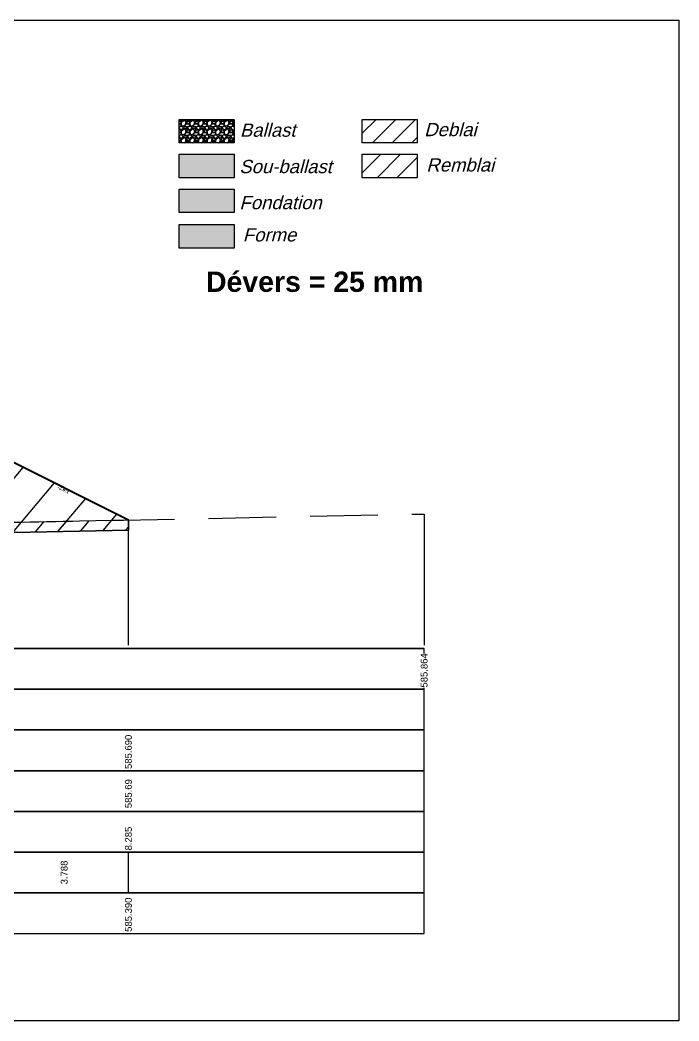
# Model space of a CAD drawing. Header units: millimetres. Extents: x 2762 to 3076, y 916 to 3305.
# Drawn here: x 2903.47 to 2922.89, y 2667.71 to 2697.21 of the extents above; entities that cross this region are included whole.
import ezdxf

# ---------------------------------------------------------------- set-up
doc = ezdxf.new("R2010")
doc.units = ezdxf.units.MM
doc.header["$LTSCALE"] = 2
doc.linetypes.add('CACHE', pattern=[9.525, 6.35, -3.175])
doc.linetypes.add('DASHED', pattern=[0.75, 0.5, -0.25])
for name, color, linetype in [('C-ANNO-TABL-TEXT', 150, 'Continuous'), ('C-ROAD-CORR', 5, 'Continuous'), ('C-ROAD-SCTN', 7, 'Continuous')]:
    doc.layers.add(name, color=color, linetype=linetype)
doc.styles.add('ARIAL', font='arial.ttf')
doc.styles.add('C3D_Etiquette', font='romans.shx')
doc.styles.add('C3D_Profil_Travers', font='romans.shx')
doc.styles.get("Standard").update_dxf_attribs({"font": 'arial.ttf'})

msp = doc.modelspace()

# ---------------------------------------------------------------- hatches: boundary and pattern name
h = msp.add_hatch(color=11)
h.dxf.hatch_style = 1
h.paths.add_polyline_path([(2909.781, 2693.253), (2908.155, 2693.253), (2908.155, 2692.561), (2909.781, 2692.561)])
h = msp.add_hatch(color=30)
h.dxf.hatch_style = 1
h.paths.add_polyline_path([(2909.781, 2692.226), (2908.155, 2692.226), (2908.155, 2691.534), (2909.781, 2691.534)])
h = msp.add_hatch(color=83)
h.dxf.hatch_style = 1
h.paths.add_polyline_path([(2909.781, 2691.18), (2908.155, 2691.18), (2908.155, 2690.488), (2909.781, 2690.488)])
at = {"linetype": 'Continuous', "lineweight": -3}
h = msp.add_hatch(dxfattribs=at)
h.set_pattern_fill('_U', color=3, angle=50, style=0, pattern_type=0)
h.set_pattern_definition([(50, (2888.8231, 2682.0142), (-0.766044, 0.64279), [])])
h.paths.add_polyline_path([(2888.823, 2682.014), (2888.823, 2682.314), (2892.483, 2684.144), (2900.48, 2684.464), (2902.876, 2684.368), (2906.664, 2682.474), (2906.664, 2682.174), (2900.021, 2682.041), (2898.285, 2681.979)])
h = msp.add_hatch(dxfattribs=at)
h.set_pattern_fill('_U', color=150, scale=0.5, angle=50, style=0, pattern_type=0)
h.set_pattern_definition([(50, (2888.82315, 2682.0142), (-0.383022, 0.321394), [])])
h.paths.add_polyline_path([(2888.823, 2682.014), (2888.823, 2682.314), (2898.285, 2682.279), (2900.021, 2682.341), (2906.664, 2682.474), (2906.664, 2682.174), (2900.021, 2682.041), (2898.285, 2681.979)])

# ---------------------------------------------------------------- linework, layer by layer
for p, q in [((2908.155, 2694.28), (2909.781, 2694.28)), ((2908.155, 2693.588), (2908.155, 2694.28)), ((2909.781, 2694.28), (2909.781, 2693.588)), ((2913.548, 2694.28), (2915.174, 2694.28)), ((2913.548, 2693.588), (2913.548, 2694.28)), ((2915.174, 2694.28), (2915.174, 2693.588)), ((2909.781, 2693.588), (2908.155, 2693.588)), ((2915.174, 2693.588), (2913.548, 2693.588)), ((2908.155, 2693.253), (2909.781, 2693.253)), ((2908.155, 2692.561), (2908.155, 2693.253)), ((2909.781, 2693.253), (2909.781, 2692.561)), ((2913.548, 2693.253), (2915.174, 2693.253)), ((2913.548, 2692.561), (2913.548, 2693.253)), ((2915.174, 2693.253), (2915.174, 2692.561)), ((2909.781, 2692.561), (2908.155, 2692.561)), ((2915.174, 2692.561), (2913.548, 2692.561)), ((2908.155, 2692.226), (2909.781, 2692.226)), ((2908.155, 2691.534), (2908.155, 2692.226)), ((2909.781, 2692.226), (2909.781, 2691.534)), ((2909.781, 2691.534), (2908.155, 2691.534)), ((2908.155, 2691.18), (2909.781, 2691.18)), ((2908.155, 2690.488), (2908.155, 2691.18)), ((2909.781, 2691.18), (2909.781, 2690.488)), ((2909.781, 2690.488), (2908.155, 2690.488))]:
    msp.add_line(p, q)
at = {"linetype": 'Continuous'}
for p, q in [((2908.158, 2694.234), (2908.155, 2694.235)), ((2908.161, 2694.28), (2908.174, 2694.25)), ((2908.173, 2694.25), (2908.216, 2694.237)), ((2908.216, 2694.237), (2908.26, 2694.25)), ((2908.284, 2694.237), (2908.225, 2694.184)), ((2908.26, 2694.249), (2908.271, 2694.28)), ((2908.337, 2694.237), (2908.276, 2694.242)), ((2908.317, 2694.255), (2908.293, 2694.28)), ((2908.36, 2694.26), (2908.302, 2694.255)), ((2908.364, 2694.192), (2908.336, 2694.238)), ((2908.363, 2694.237), (2908.373, 2694.211)), ((2908.382, 2694.245), (2908.364, 2694.237)), ((2908.394, 2694.28), (2908.376, 2694.26)), ((2908.412, 2694.234), (2908.381, 2694.244)), ((2908.415, 2694.28), (2908.428, 2694.25)), ((2908.427, 2694.25), (2908.47, 2694.237)), ((2908.47, 2694.237), (2908.514, 2694.25)), ((2908.538, 2694.237), (2908.479, 2694.184)), ((2908.514, 2694.249), (2908.525, 2694.28)), ((2908.591, 2694.237), (2908.53, 2694.242)), ((2908.571, 2694.255), (2908.547, 2694.28)), ((2908.614, 2694.26), (2908.556, 2694.255)), ((2908.618, 2694.192), (2908.59, 2694.238)), ((2908.617, 2694.237), (2908.627, 2694.211)), ((2908.636, 2694.245), (2908.618, 2694.237)), ((2908.648, 2694.28), (2908.63, 2694.26)), ((2908.666, 2694.234), (2908.635, 2694.244)), ((2908.669, 2694.28), (2908.682, 2694.25)), ((2908.681, 2694.25), (2908.724, 2694.237)), ((2908.724, 2694.237), (2908.768, 2694.25)), ((2908.792, 2694.237), (2908.733, 2694.184)), ((2908.768, 2694.249), (2908.779, 2694.28)), ((2908.845, 2694.237), (2908.784, 2694.242)), ((2908.825, 2694.255), (2908.801, 2694.28)), ((2908.868, 2694.26), (2908.81, 2694.255)), ((2908.872, 2694.192), (2908.844, 2694.238)), ((2908.871, 2694.237), (2908.881, 2694.211)), ((2908.89, 2694.245), (2908.872, 2694.237)), ((2908.902, 2694.28), (2908.884, 2694.26)), ((2908.92, 2694.234), (2908.889, 2694.244)), ((2908.923, 2694.28), (2908.936, 2694.25)), ((2908.935, 2694.25), (2908.978, 2694.237)), ((2908.978, 2694.237), (2909.022, 2694.25)), ((2909.046, 2694.237), (2908.987, 2694.184)), ((2909.022, 2694.249), (2909.033, 2694.28)), ((2909.099, 2694.237), (2909.038, 2694.242)), ((2909.079, 2694.255), (2909.055, 2694.28)), ((2909.122, 2694.26), (2909.064, 2694.255)), ((2909.126, 2694.192), (2909.098, 2694.238)), ((2909.125, 2694.237), (2909.135, 2694.211)), ((2909.144, 2694.245), (2909.126, 2694.237)), ((2909.156, 2694.28), (2909.138, 2694.26)), ((2909.174, 2694.234), (2909.143, 2694.244)), ((2909.177, 2694.28), (2909.19, 2694.25)), ((2909.189, 2694.25), (2909.232, 2694.237)), ((2909.232, 2694.237), (2909.276, 2694.25)), ((2909.3, 2694.237), (2909.241, 2694.184)), ((2909.276, 2694.249), (2909.287, 2694.28)), ((2909.353, 2694.237), (2909.292, 2694.242)), ((2909.333, 2694.255), (2909.309, 2694.28)), ((2909.376, 2694.26), (2909.318, 2694.255)), ((2909.38, 2694.192), (2909.352, 2694.238)), ((2909.379, 2694.237), (2909.389, 2694.211)), ((2909.398, 2694.245), (2909.38, 2694.237)), ((2909.41, 2694.28), (2909.392, 2694.26)), ((2909.428, 2694.234), (2909.397, 2694.244)), ((2909.431, 2694.28), (2909.444, 2694.25)), ((2909.443, 2694.25), (2909.486, 2694.237)), ((2909.486, 2694.237), (2909.53, 2694.25)), ((2909.554, 2694.237), (2909.495, 2694.184)), ((2909.53, 2694.249), (2909.541, 2694.28)), ((2909.607, 2694.237), (2909.546, 2694.242)), ((2909.587, 2694.255), (2909.563, 2694.28)), ((2909.63, 2694.26), (2909.572, 2694.255)), ((2909.634, 2694.192), (2909.606, 2694.238)), ((2909.633, 2694.237), (2909.643, 2694.211)), ((2909.652, 2694.245), (2909.634, 2694.237)), ((2909.664, 2694.28), (2909.646, 2694.26)), ((2909.682, 2694.234), (2909.651, 2694.244)), ((2909.685, 2694.28), (2909.698, 2694.25)), ((2909.697, 2694.25), (2909.74, 2694.237)), ((2909.74, 2694.237), (2909.781, 2694.249)), ((2908.155, 2694.232), (2908.158, 2694.234)), ((2908.195, 2694.205), (2908.155, 2694.212)), ((2908.155, 2694.166), (2908.205, 2694.16)), ((2908.155, 2694.145), (2908.181, 2694.145)), ((2908.207, 2694.081), (2908.155, 2694.053)), ((2908.158, 2693.98), (2908.155, 2693.981)), ((2908.155, 2693.978), (2908.158, 2693.98)), ((2908.195, 2693.951), (2908.155, 2693.958)), ((2908.159, 2694.031), (2908.174, 2693.996)), ((2908.16, 2694.031), (2908.176, 2694.067)), ((2908.173, 2693.996), (2908.216, 2693.983)), ((2908.176, 2694.067), (2908.217, 2694.08)), ((2908.18, 2694.148), (2908.214, 2694.125)), ((2908.218, 2694.19), (2908.197, 2694.207)), ((2908.218, 2693.936), (2908.197, 2693.953)), ((2908.204, 2694.15), (2908.217, 2694.173)), ((2908.214, 2694.122), (2908.204, 2694.087)), ((2908.216, 2694.078), (2908.257, 2694.063)), ((2908.216, 2693.983), (2908.26, 2693.996)), ((2908.219, 2694.191), (2908.217, 2694.138)), ((2908.217, 2694.173), (2908.217, 2694.188)), ((2908.217, 2694.138), (2908.237, 2694.09)), ((2908.284, 2693.983), (2908.225, 2693.93)), ((2908.237, 2694.087), (2908.29, 2694.084)), ((2908.256, 2694.065), (2908.271, 2694.032)), ((2908.26, 2693.995), (2908.273, 2694.031)), ((2908.337, 2693.983), (2908.276, 2693.988)), ((2908.317, 2694.001), (2908.289, 2694.031)), ((2908.29, 2694.087), (2908.346, 2694.13)), ((2908.29, 2694.031), (2908.298, 2694.051)), ((2908.346, 2694.051), (2908.298, 2694.046)), ((2908.36, 2694.006), (2908.302, 2694.001)), ((2908.324, 2694.094), (2908.369, 2694.145)), ((2908.343, 2694.065), (2908.325, 2694.095)), ((2908.364, 2693.938), (2908.336, 2693.984)), ((2908.405, 2694.061), (2908.341, 2694.066)), ((2908.346, 2694.13), (2908.366, 2694.194)), ((2908.397, 2694.044), (2908.346, 2694.056)), ((2908.363, 2693.983), (2908.373, 2693.957)), ((2908.382, 2693.991), (2908.364, 2693.983)), ((2908.369, 2694.145), (2908.435, 2694.145)), ((2908.374, 2694.211), (2908.412, 2694.234)), ((2908.399, 2694.214), (2908.374, 2694.188)), ((2908.374, 2694.188), (2908.394, 2694.158)), ((2908.374, 2693.957), (2908.412, 2693.98)), ((2908.399, 2693.96), (2908.374, 2693.934)), ((2908.399, 2694.032), (2908.376, 2694.006)), ((2908.412, 2693.98), (2908.381, 2693.99)), ((2908.395, 2694.168), (2908.459, 2694.16)), ((2908.399, 2694.031), (2908.397, 2694.044)), ((2908.449, 2694.205), (2908.399, 2694.213)), ((2908.449, 2693.951), (2908.399, 2693.959)), ((2908.461, 2694.081), (2908.408, 2694.053)), ((2908.413, 2694.031), (2908.428, 2693.996)), ((2908.414, 2694.031), (2908.43, 2694.067)), ((2908.427, 2693.996), (2908.47, 2693.983)), ((2908.43, 2694.067), (2908.471, 2694.08)), ((2908.434, 2694.148), (2908.468, 2694.125)), ((2908.472, 2694.19), (2908.451, 2694.207)), ((2908.472, 2693.936), (2908.451, 2693.953)), ((2908.458, 2694.15), (2908.471, 2694.173)), ((2908.468, 2694.122), (2908.458, 2694.087)), ((2908.47, 2694.078), (2908.511, 2694.063)), ((2908.47, 2693.983), (2908.514, 2693.996)), ((2908.473, 2694.191), (2908.471, 2694.138)), ((2908.471, 2694.173), (2908.471, 2694.188)), ((2908.471, 2694.138), (2908.491, 2694.09)), ((2908.538, 2693.983), (2908.479, 2693.93)), ((2908.491, 2694.087), (2908.544, 2694.084)), ((2908.51, 2694.065), (2908.525, 2694.032)), ((2908.514, 2693.995), (2908.527, 2694.031)), ((2908.591, 2693.983), (2908.53, 2693.988)), ((2908.571, 2694.001), (2908.543, 2694.031)), ((2908.544, 2694.087), (2908.6, 2694.13)), ((2908.544, 2694.031), (2908.552, 2694.051)), ((2908.6, 2694.051), (2908.552, 2694.046)), ((2908.614, 2694.006), (2908.556, 2694.001)), ((2908.578, 2694.094), (2908.623, 2694.145)), ((2908.597, 2694.065), (2908.579, 2694.095)), ((2908.618, 2693.938), (2908.59, 2693.984)), ((2908.659, 2694.061), (2908.595, 2694.066)), ((2908.6, 2694.13), (2908.62, 2694.194)), ((2908.651, 2694.044), (2908.6, 2694.056)), ((2908.617, 2693.983), (2908.627, 2693.957)), ((2908.636, 2693.991), (2908.618, 2693.983)), ((2908.623, 2694.145), (2908.689, 2694.145)), ((2908.628, 2694.211), (2908.666, 2694.234)), ((2908.653, 2694.214), (2908.628, 2694.188)), ((2908.628, 2694.188), (2908.648, 2694.158)), ((2908.628, 2693.957), (2908.666, 2693.98)), ((2908.653, 2693.96), (2908.628, 2693.934)), ((2908.653, 2694.032), (2908.63, 2694.006)), ((2908.666, 2693.98), (2908.635, 2693.99)), ((2908.649, 2694.168), (2908.713, 2694.16)), ((2908.653, 2694.031), (2908.651, 2694.044)), ((2908.703, 2694.205), (2908.653, 2694.213)), ((2908.703, 2693.951), (2908.653, 2693.959)), ((2908.715, 2694.081), (2908.662, 2694.053)), ((2908.667, 2694.031), (2908.682, 2693.996)), ((2908.668, 2694.031), (2908.684, 2694.067)), ((2908.681, 2693.996), (2908.724, 2693.983)), ((2908.684, 2694.067), (2908.725, 2694.08)), ((2908.688, 2694.148), (2908.722, 2694.125)), ((2908.726, 2694.19), (2908.705, 2694.207)), ((2908.726, 2693.936), (2908.705, 2693.953)), ((2908.712, 2694.15), (2908.725, 2694.173)), ((2908.722, 2694.122), (2908.712, 2694.087)), ((2908.724, 2694.078), (2908.765, 2694.063)), ((2908.724, 2693.983), (2908.768, 2693.996)), ((2908.727, 2694.191), (2908.725, 2694.138)), ((2908.725, 2694.173), (2908.725, 2694.188)), ((2908.725, 2694.138), (2908.745, 2694.09)), ((2908.792, 2693.983), (2908.733, 2693.93)), ((2908.745, 2694.087), (2908.798, 2694.084)), ((2908.764, 2694.065), (2908.779, 2694.032)), ((2908.768, 2693.995), (2908.781, 2694.031)), ((2908.845, 2693.983), (2908.784, 2693.988)), ((2908.825, 2694.001), (2908.797, 2694.031)), ((2908.798, 2694.087), (2908.854, 2694.13)), ((2908.798, 2694.031), (2908.806, 2694.051)), ((2908.854, 2694.051), (2908.806, 2694.046)), ((2908.868, 2694.006), (2908.81, 2694.001)), ((2908.832, 2694.094), (2908.877, 2694.145)), ((2908.851, 2694.065), (2908.833, 2694.095)), ((2908.872, 2693.938), (2908.844, 2693.984)), ((2908.913, 2694.061), (2908.849, 2694.066)), ((2908.854, 2694.13), (2908.874, 2694.194)), ((2908.905, 2694.044), (2908.854, 2694.056)), ((2908.871, 2693.983), (2908.881, 2693.957)), ((2908.89, 2693.991), (2908.872, 2693.983)), ((2908.877, 2694.145), (2908.943, 2694.145)), ((2908.882, 2694.211), (2908.92, 2694.234)), ((2908.907, 2694.214), (2908.882, 2694.188)), ((2908.882, 2694.188), (2908.902, 2694.158)), ((2908.882, 2693.957), (2908.92, 2693.98)), ((2908.907, 2693.96), (2908.882, 2693.934)), ((2908.907, 2694.032), (2908.884, 2694.006)), ((2908.92, 2693.98), (2908.889, 2693.99)), ((2908.903, 2694.168), (2908.967, 2694.16)), ((2908.907, 2694.031), (2908.905, 2694.044)), ((2908.957, 2694.205), (2908.907, 2694.213)), ((2908.957, 2693.951), (2908.907, 2693.959)), ((2908.969, 2694.081), (2908.916, 2694.053)), ((2908.921, 2694.031), (2908.936, 2693.996)), ((2908.922, 2694.031), (2908.938, 2694.067)), ((2908.935, 2693.996), (2908.978, 2693.983)), ((2908.938, 2694.067), (2908.979, 2694.08)), ((2908.942, 2694.148), (2908.976, 2694.125)), ((2908.98, 2694.19), (2908.959, 2694.207)), ((2908.98, 2693.936), (2908.959, 2693.953)), ((2908.966, 2694.15), (2908.979, 2694.173)), ((2908.976, 2694.122), (2908.966, 2694.087)), ((2908.978, 2694.078), (2909.019, 2694.063)), ((2908.978, 2693.983), (2909.022, 2693.996)), ((2908.981, 2694.191), (2908.979, 2694.138)), ((2908.979, 2694.173), (2908.979, 2694.188)), ((2908.979, 2694.138), (2908.999, 2694.09)), ((2909.046, 2693.983), (2908.987, 2693.93)), ((2908.999, 2694.087), (2909.052, 2694.084)), ((2909.018, 2694.065), (2909.033, 2694.032)), ((2909.022, 2693.995), (2909.035, 2694.031)), ((2909.099, 2693.983), (2909.038, 2693.988)), ((2909.079, 2694.001), (2909.051, 2694.031)), ((2909.052, 2694.087), (2909.108, 2694.13)), ((2909.052, 2694.031), (2909.06, 2694.051)), ((2909.108, 2694.051), (2909.06, 2694.046)), ((2909.122, 2694.006), (2909.064, 2694.001)), ((2909.086, 2694.094), (2909.131, 2694.145)), ((2909.105, 2694.065), (2909.087, 2694.095)), ((2909.126, 2693.938), (2909.098, 2693.984)), ((2909.167, 2694.061), (2909.103, 2694.066)), ((2909.108, 2694.13), (2909.128, 2694.194)), ((2909.159, 2694.044), (2909.108, 2694.056)), ((2909.125, 2693.983), (2909.135, 2693.957)), ((2909.144, 2693.991), (2909.126, 2693.983)), ((2909.131, 2694.145), (2909.197, 2694.145)), ((2909.136, 2694.211), (2909.174, 2694.234)), ((2909.161, 2694.214), (2909.136, 2694.188)), ((2909.136, 2694.188), (2909.156, 2694.158)), ((2909.136, 2693.957), (2909.174, 2693.98)), ((2909.161, 2693.96), (2909.136, 2693.934)), ((2909.161, 2694.032), (2909.138, 2694.006)), ((2909.174, 2693.98), (2909.143, 2693.99)), ((2909.157, 2694.168), (2909.221, 2694.16)), ((2909.161, 2694.031), (2909.159, 2694.044)), ((2909.211, 2694.205), (2909.161, 2694.213)), ((2909.211, 2693.951), (2909.161, 2693.959)), ((2909.223, 2694.081), (2909.17, 2694.053)), ((2909.175, 2694.031), (2909.19, 2693.996)), ((2909.176, 2694.031), (2909.192, 2694.067)), ((2909.189, 2693.996), (2909.232, 2693.983)), ((2909.192, 2694.067), (2909.233, 2694.08)), ((2909.196, 2694.148), (2909.23, 2694.125)), ((2909.234, 2694.19), (2909.213, 2694.207)), ((2909.234, 2693.936), (2909.213, 2693.953)), ((2909.22, 2694.15), (2909.233, 2694.173)), ((2909.23, 2694.122), (2909.22, 2694.087)), ((2909.232, 2694.078), (2909.273, 2694.063)), ((2909.232, 2693.983), (2909.276, 2693.996)), ((2909.235, 2694.191), (2909.233, 2694.138)), ((2909.233, 2694.173), (2909.233, 2694.188)), ((2909.233, 2694.138), (2909.253, 2694.09)), ((2909.3, 2693.983), (2909.241, 2693.93)), ((2909.253, 2694.087), (2909.306, 2694.084)), ((2909.272, 2694.065), (2909.287, 2694.032)), ((2909.276, 2693.995), (2909.289, 2694.031)), ((2909.353, 2693.983), (2909.292, 2693.988)), ((2909.333, 2694.001), (2909.305, 2694.031)), ((2909.306, 2694.087), (2909.362, 2694.13)), ((2909.306, 2694.031), (2909.314, 2694.051)), ((2909.362, 2694.051), (2909.314, 2694.046)), ((2909.376, 2694.006), (2909.318, 2694.001)), ((2909.34, 2694.094), (2909.385, 2694.145)), ((2909.359, 2694.065), (2909.341, 2694.095)), ((2909.38, 2693.938), (2909.352, 2693.984)), ((2909.421, 2694.061), (2909.357, 2694.066)), ((2909.362, 2694.13), (2909.382, 2694.194)), ((2909.413, 2694.044), (2909.362, 2694.056)), ((2909.379, 2693.983), (2909.389, 2693.957)), ((2909.398, 2693.991), (2909.38, 2693.983)), ((2909.385, 2694.145), (2909.451, 2694.145)), ((2909.39, 2694.211), (2909.428, 2694.234)), ((2909.415, 2694.214), (2909.39, 2694.188)), ((2909.39, 2694.188), (2909.41, 2694.158)), ((2909.39, 2693.957), (2909.428, 2693.98)), ((2909.415, 2693.96), (2909.39, 2693.934)), ((2909.415, 2694.032), (2909.392, 2694.006)), ((2909.428, 2693.98), (2909.397, 2693.99)), ((2909.411, 2694.168), (2909.475, 2694.16)), ((2909.415, 2694.031), (2909.413, 2694.044)), ((2909.465, 2694.205), (2909.415, 2694.213)), ((2909.465, 2693.951), (2909.415, 2693.959)), ((2909.477, 2694.081), (2909.424, 2694.053)), ((2909.429, 2694.031), (2909.444, 2693.996)), ((2909.43, 2694.031), (2909.446, 2694.067)), ((2909.443, 2693.996), (2909.486, 2693.983)), ((2909.446, 2694.067), (2909.487, 2694.08)), ((2909.45, 2694.148), (2909.484, 2694.125)), ((2909.488, 2694.19), (2909.467, 2694.207)), ((2909.488, 2693.936), (2909.467, 2693.953)), ((2909.474, 2694.15), (2909.487, 2694.173)), ((2909.484, 2694.122), (2909.474, 2694.087)), ((2909.486, 2694.078), (2909.527, 2694.063)), ((2909.486, 2693.983), (2909.53, 2693.996)), ((2909.489, 2694.191), (2909.487, 2694.138)), ((2909.487, 2694.173), (2909.487, 2694.188)), ((2909.487, 2694.138), (2909.507, 2694.09)), ((2909.554, 2693.983), (2909.495, 2693.93)), ((2909.507, 2694.087), (2909.56, 2694.084)), ((2909.526, 2694.065), (2909.541, 2694.032)), ((2909.53, 2693.995), (2909.543, 2694.031)), ((2909.607, 2693.983), (2909.546, 2693.988)), ((2909.587, 2694.001), (2909.559, 2694.031)), ((2909.56, 2694.087), (2909.616, 2694.13)), ((2909.56, 2694.031), (2909.568, 2694.051)), ((2909.616, 2694.051), (2909.568, 2694.046)), ((2909.63, 2694.006), (2909.572, 2694.001)), ((2909.594, 2694.094), (2909.639, 2694.145)), ((2909.613, 2694.065), (2909.595, 2694.095)), ((2909.634, 2693.938), (2909.606, 2693.984)), ((2909.675, 2694.061), (2909.611, 2694.066)), ((2909.616, 2694.13), (2909.636, 2694.194)), ((2909.667, 2694.044), (2909.616, 2694.056)), ((2909.633, 2693.983), (2909.643, 2693.957)), ((2909.652, 2693.991), (2909.634, 2693.983)), ((2909.639, 2694.145), (2909.705, 2694.145)), ((2909.644, 2694.211), (2909.682, 2694.234)), ((2909.669, 2694.214), (2909.644, 2694.188)), ((2909.644, 2694.188), (2909.664, 2694.158)), ((2909.644, 2693.957), (2909.682, 2693.98)), ((2909.669, 2693.96), (2909.644, 2693.934)), ((2909.669, 2694.032), (2909.646, 2694.006)), ((2909.682, 2693.98), (2909.651, 2693.99)), ((2909.665, 2694.168), (2909.729, 2694.16)), ((2909.669, 2694.031), (2909.667, 2694.044)), ((2909.719, 2694.205), (2909.669, 2694.213)), ((2909.719, 2693.951), (2909.669, 2693.959)), ((2909.731, 2694.081), (2909.678, 2694.053)), ((2909.683, 2694.031), (2909.698, 2693.996)), ((2909.684, 2694.031), (2909.7, 2694.067)), ((2909.697, 2693.996), (2909.74, 2693.983)), ((2909.7, 2694.067), (2909.741, 2694.08)), ((2909.704, 2694.148), (2909.738, 2694.125)), ((2909.742, 2694.19), (2909.721, 2694.207)), ((2909.742, 2693.936), (2909.721, 2693.953)), ((2909.728, 2694.15), (2909.741, 2694.173)), ((2909.738, 2694.122), (2909.728, 2694.087)), ((2909.74, 2694.078), (2909.781, 2694.063)), ((2909.74, 2693.983), (2909.781, 2693.995)), ((2909.743, 2694.191), (2909.741, 2694.138)), ((2909.741, 2694.173), (2909.741, 2694.188)), ((2909.741, 2694.138), (2909.761, 2694.09)), ((2909.781, 2694.213), (2909.749, 2694.184)), ((2909.781, 2693.959), (2909.749, 2693.93)), ((2909.761, 2694.087), (2909.781, 2694.086)), ((2909.78, 2694.065), (2909.781, 2694.062)), ((2908.155, 2693.912), (2908.205, 2693.906)), ((2908.155, 2693.891), (2908.181, 2693.891)), ((2908.207, 2693.827), (2908.155, 2693.799)), ((2908.158, 2693.726), (2908.155, 2693.727)), ((2908.155, 2693.724), (2908.158, 2693.726)), ((2908.195, 2693.697), (2908.155, 2693.704)), ((2908.155, 2693.658), (2908.205, 2693.652)), ((2908.159, 2693.777), (2908.174, 2693.742)), ((2908.16, 2693.777), (2908.176, 2693.813)), ((2908.173, 2693.742), (2908.216, 2693.729)), ((2908.176, 2693.813), (2908.217, 2693.826)), ((2908.18, 2693.894), (2908.214, 2693.871)), ((2908.218, 2693.682), (2908.197, 2693.699)), ((2908.204, 2693.896), (2908.217, 2693.919)), ((2908.214, 2693.868), (2908.204, 2693.833)), ((2908.204, 2693.642), (2908.217, 2693.665)), ((2908.216, 2693.824), (2908.257, 2693.809)), ((2908.216, 2693.729), (2908.26, 2693.742)), ((2908.219, 2693.937), (2908.217, 2693.884)), ((2908.217, 2693.919), (2908.217, 2693.934)), ((2908.217, 2693.884), (2908.237, 2693.836)), ((2908.219, 2693.683), (2908.217, 2693.63)), ((2908.217, 2693.665), (2908.217, 2693.68)), ((2908.284, 2693.729), (2908.225, 2693.676)), ((2908.237, 2693.833), (2908.29, 2693.83)), ((2908.256, 2693.811), (2908.271, 2693.778)), ((2908.26, 2693.741), (2908.273, 2693.777)), ((2908.337, 2693.729), (2908.276, 2693.734)), ((2908.317, 2693.747), (2908.289, 2693.777)), ((2908.29, 2693.833), (2908.346, 2693.876)), ((2908.29, 2693.777), (2908.298, 2693.797)), ((2908.346, 2693.797), (2908.298, 2693.792)), ((2908.36, 2693.752), (2908.302, 2693.747)), ((2908.324, 2693.84), (2908.369, 2693.891)), ((2908.343, 2693.811), (2908.325, 2693.841)), ((2908.364, 2693.684), (2908.336, 2693.73)), ((2908.405, 2693.807), (2908.341, 2693.812)), ((2908.346, 2693.876), (2908.366, 2693.94)), ((2908.397, 2693.79), (2908.346, 2693.802)), ((2908.346, 2693.622), (2908.366, 2693.686)), ((2908.363, 2693.729), (2908.373, 2693.703)), ((2908.382, 2693.737), (2908.364, 2693.729)), ((2908.369, 2693.891), (2908.435, 2693.891)), ((2908.374, 2693.934), (2908.394, 2693.904)), ((2908.374, 2693.703), (2908.412, 2693.726)), ((2908.399, 2693.706), (2908.374, 2693.68)), ((2908.374, 2693.68), (2908.394, 2693.65)), ((2908.399, 2693.778), (2908.376, 2693.752)), ((2908.412, 2693.726), (2908.381, 2693.736)), ((2908.395, 2693.914), (2908.459, 2693.906)), ((2908.395, 2693.66), (2908.459, 2693.652)), ((2908.399, 2693.777), (2908.397, 2693.79)), ((2908.449, 2693.697), (2908.399, 2693.705)), ((2908.461, 2693.827), (2908.408, 2693.799)), ((2908.413, 2693.777), (2908.428, 2693.742)), ((2908.414, 2693.777), (2908.43, 2693.813)), ((2908.427, 2693.742), (2908.47, 2693.729)), ((2908.43, 2693.813), (2908.471, 2693.826)), ((2908.434, 2693.894), (2908.468, 2693.871)), ((2908.472, 2693.682), (2908.451, 2693.699)), ((2908.458, 2693.896), (2908.471, 2693.919)), ((2908.468, 2693.868), (2908.458, 2693.833)), ((2908.458, 2693.642), (2908.471, 2693.665)), ((2908.47, 2693.824), (2908.511, 2693.809)), ((2908.47, 2693.729), (2908.514, 2693.742)), ((2908.473, 2693.937), (2908.471, 2693.884)), ((2908.471, 2693.919), (2908.471, 2693.934)), ((2908.471, 2693.884), (2908.491, 2693.836)), ((2908.473, 2693.683), (2908.471, 2693.63)), ((2908.471, 2693.665), (2908.471, 2693.68)), ((2908.538, 2693.729), (2908.479, 2693.676)), ((2908.491, 2693.833), (2908.544, 2693.83)), ((2908.51, 2693.811), (2908.525, 2693.778)), ((2908.514, 2693.741), (2908.527, 2693.777)), ((2908.591, 2693.729), (2908.53, 2693.734)), ((2908.571, 2693.747), (2908.543, 2693.777)), ((2908.544, 2693.833), (2908.6, 2693.876)), ((2908.544, 2693.777), (2908.552, 2693.797)), ((2908.6, 2693.797), (2908.552, 2693.792)), ((2908.614, 2693.752), (2908.556, 2693.747)), ((2908.578, 2693.84), (2908.623, 2693.891)), ((2908.597, 2693.811), (2908.579, 2693.841)), ((2908.618, 2693.684), (2908.59, 2693.73)), ((2908.659, 2693.807), (2908.595, 2693.812)), ((2908.6, 2693.876), (2908.62, 2693.94)), ((2908.651, 2693.79), (2908.6, 2693.802)), ((2908.6, 2693.622), (2908.62, 2693.686)), ((2908.617, 2693.729), (2908.627, 2693.703)), ((2908.636, 2693.737), (2908.618, 2693.729)), ((2908.623, 2693.891), (2908.689, 2693.891)), ((2908.628, 2693.934), (2908.648, 2693.904)), ((2908.628, 2693.703), (2908.666, 2693.726)), ((2908.653, 2693.706), (2908.628, 2693.68)), ((2908.628, 2693.68), (2908.648, 2693.65)), ((2908.653, 2693.778), (2908.63, 2693.752)), ((2908.666, 2693.726), (2908.635, 2693.736)), ((2908.649, 2693.914), (2908.713, 2693.906)), ((2908.649, 2693.66), (2908.713, 2693.652)), ((2908.653, 2693.777), (2908.651, 2693.79)), ((2908.703, 2693.697), (2908.653, 2693.705)), ((2908.715, 2693.827), (2908.662, 2693.799)), ((2908.667, 2693.777), (2908.682, 2693.742)), ((2908.668, 2693.777), (2908.684, 2693.813)), ((2908.681, 2693.742), (2908.724, 2693.729)), ((2908.684, 2693.813), (2908.725, 2693.826)), ((2908.688, 2693.894), (2908.722, 2693.871)), ((2908.726, 2693.682), (2908.705, 2693.699)), ((2908.712, 2693.896), (2908.725, 2693.919)), ((2908.722, 2693.868), (2908.712, 2693.833)), ((2908.712, 2693.642), (2908.725, 2693.665)), ((2908.724, 2693.824), (2908.765, 2693.809)), ((2908.724, 2693.729), (2908.768, 2693.742)), ((2908.727, 2693.937), (2908.725, 2693.884)), ((2908.725, 2693.919), (2908.725, 2693.934)), ((2908.725, 2693.884), (2908.745, 2693.836)), ((2908.727, 2693.683), (2908.725, 2693.63)), ((2908.725, 2693.665), (2908.725, 2693.68)), ((2908.792, 2693.729), (2908.733, 2693.676)), ((2908.745, 2693.833), (2908.798, 2693.83)), ((2908.764, 2693.811), (2908.779, 2693.778)), ((2908.768, 2693.741), (2908.781, 2693.777)), ((2908.845, 2693.729), (2908.784, 2693.734)), ((2908.825, 2693.747), (2908.797, 2693.777)), ((2908.798, 2693.833), (2908.854, 2693.876)), ((2908.798, 2693.777), (2908.806, 2693.797)), ((2908.854, 2693.797), (2908.806, 2693.792)), ((2908.868, 2693.752), (2908.81, 2693.747)), ((2908.832, 2693.84), (2908.877, 2693.891)), ((2908.851, 2693.811), (2908.833, 2693.841)), ((2908.872, 2693.684), (2908.844, 2693.73)), ((2908.913, 2693.807), (2908.849, 2693.812)), ((2908.854, 2693.876), (2908.874, 2693.94)), ((2908.905, 2693.79), (2908.854, 2693.802)), ((2908.854, 2693.622), (2908.874, 2693.686)), ((2908.871, 2693.729), (2908.881, 2693.703)), ((2908.89, 2693.737), (2908.872, 2693.729)), ((2908.877, 2693.891), (2908.943, 2693.891)), ((2908.882, 2693.934), (2908.902, 2693.904)), ((2908.882, 2693.703), (2908.92, 2693.726)), ((2908.907, 2693.706), (2908.882, 2693.68)), ((2908.882, 2693.68), (2908.902, 2693.65)), ((2908.907, 2693.778), (2908.884, 2693.752)), ((2908.92, 2693.726), (2908.889, 2693.736)), ((2908.903, 2693.914), (2908.967, 2693.906)), ((2908.903, 2693.66), (2908.967, 2693.652)), ((2908.907, 2693.777), (2908.905, 2693.79)), ((2908.957, 2693.697), (2908.907, 2693.705)), ((2908.969, 2693.827), (2908.916, 2693.799)), ((2908.921, 2693.777), (2908.936, 2693.742)), ((2908.922, 2693.777), (2908.938, 2693.813)), ((2908.935, 2693.742), (2908.978, 2693.729)), ((2908.938, 2693.813), (2908.979, 2693.826)), ((2908.942, 2693.894), (2908.976, 2693.871)), ((2908.98, 2693.682), (2908.959, 2693.699)), ((2908.966, 2693.896), (2908.979, 2693.919)), ((2908.976, 2693.868), (2908.966, 2693.833)), ((2908.966, 2693.642), (2908.979, 2693.665)), ((2908.978, 2693.824), (2909.019, 2693.809)), ((2908.978, 2693.729), (2909.022, 2693.742)), ((2908.981, 2693.937), (2908.979, 2693.884)), ((2908.979, 2693.919), (2908.979, 2693.934)), ((2908.979, 2693.884), (2908.999, 2693.836)), ((2908.981, 2693.683), (2908.979, 2693.63)), ((2908.979, 2693.665), (2908.979, 2693.68)), ((2909.046, 2693.729), (2908.987, 2693.676)), ((2908.999, 2693.833), (2909.052, 2693.83)), ((2909.018, 2693.811), (2909.033, 2693.778)), ((2909.022, 2693.741), (2909.035, 2693.777)), ((2909.099, 2693.729), (2909.038, 2693.734)), ((2909.079, 2693.747), (2909.051, 2693.777)), ((2909.052, 2693.833), (2909.108, 2693.876)), ((2909.052, 2693.777), (2909.06, 2693.797)), ((2909.108, 2693.797), (2909.06, 2693.792)), ((2909.122, 2693.752), (2909.064, 2693.747)), ((2909.086, 2693.84), (2909.131, 2693.891)), ((2909.105, 2693.811), (2909.087, 2693.841)), ((2909.126, 2693.684), (2909.098, 2693.73)), ((2909.167, 2693.807), (2909.103, 2693.812)), ((2909.108, 2693.876), (2909.128, 2693.94)), ((2909.159, 2693.79), (2909.108, 2693.802)), ((2909.108, 2693.622), (2909.128, 2693.686)), ((2909.125, 2693.729), (2909.135, 2693.703)), ((2909.144, 2693.737), (2909.126, 2693.729)), ((2909.131, 2693.891), (2909.197, 2693.891)), ((2909.136, 2693.934), (2909.156, 2693.904)), ((2909.136, 2693.703), (2909.174, 2693.726)), ((2909.161, 2693.706), (2909.136, 2693.68)), ((2909.136, 2693.68), (2909.156, 2693.65)), ((2909.161, 2693.778), (2909.138, 2693.752)), ((2909.174, 2693.726), (2909.143, 2693.736)), ((2909.157, 2693.914), (2909.221, 2693.906)), ((2909.157, 2693.66), (2909.221, 2693.652)), ((2909.161, 2693.777), (2909.159, 2693.79)), ((2909.211, 2693.697), (2909.161, 2693.705)), ((2909.223, 2693.827), (2909.17, 2693.799)), ((2909.175, 2693.777), (2909.19, 2693.742)), ((2909.176, 2693.777), (2909.192, 2693.813)), ((2909.189, 2693.742), (2909.232, 2693.729)), ((2909.192, 2693.813), (2909.233, 2693.826)), ((2909.196, 2693.894), (2909.23, 2693.871)), ((2909.234, 2693.682), (2909.213, 2693.699)), ((2909.22, 2693.896), (2909.233, 2693.919)), ((2909.23, 2693.868), (2909.22, 2693.833)), ((2909.22, 2693.642), (2909.233, 2693.665)), ((2909.232, 2693.824), (2909.273, 2693.809)), ((2909.232, 2693.729), (2909.276, 2693.742)), ((2909.235, 2693.937), (2909.233, 2693.884)), ((2909.233, 2693.919), (2909.233, 2693.934)), ((2909.233, 2693.884), (2909.253, 2693.836)), ((2909.235, 2693.683), (2909.233, 2693.63)), ((2909.233, 2693.665), (2909.233, 2693.68)), ((2909.3, 2693.729), (2909.241, 2693.676)), ((2909.253, 2693.833), (2909.306, 2693.83)), ((2909.272, 2693.811), (2909.287, 2693.778)), ((2909.276, 2693.741), (2909.289, 2693.777)), ((2909.353, 2693.729), (2909.292, 2693.734)), ((2909.333, 2693.747), (2909.305, 2693.777)), ((2909.306, 2693.833), (2909.362, 2693.876)), ((2909.306, 2693.777), (2909.314, 2693.797)), ((2909.362, 2693.797), (2909.314, 2693.792)), ((2909.376, 2693.752), (2909.318, 2693.747)), ((2909.34, 2693.84), (2909.385, 2693.891)), ((2909.359, 2693.811), (2909.341, 2693.841)), ((2909.38, 2693.684), (2909.352, 2693.73)), ((2909.421, 2693.807), (2909.357, 2693.812)), ((2909.362, 2693.876), (2909.382, 2693.94)), ((2909.413, 2693.79), (2909.362, 2693.802)), ((2909.362, 2693.622), (2909.382, 2693.686)), ((2909.379, 2693.729), (2909.389, 2693.703)), ((2909.398, 2693.737), (2909.38, 2693.729)), ((2909.385, 2693.891), (2909.451, 2693.891)), ((2909.39, 2693.934), (2909.41, 2693.904)), ((2909.39, 2693.703), (2909.428, 2693.726)), ((2909.415, 2693.706), (2909.39, 2693.68)), ((2909.39, 2693.68), (2909.41, 2693.65)), ((2909.415, 2693.778), (2909.392, 2693.752)), ((2909.428, 2693.726), (2909.397, 2693.736)), ((2909.411, 2693.914), (2909.475, 2693.906)), ((2909.411, 2693.66), (2909.475, 2693.652)), ((2909.415, 2693.777), (2909.413, 2693.79)), ((2909.465, 2693.697), (2909.415, 2693.705)), ((2909.477, 2693.827), (2909.424, 2693.799)), ((2909.429, 2693.777), (2909.444, 2693.742)), ((2909.43, 2693.777), (2909.446, 2693.813)), ((2909.443, 2693.742), (2909.486, 2693.729)), ((2909.446, 2693.813), (2909.487, 2693.826)), ((2909.45, 2693.894), (2909.484, 2693.871)), ((2909.488, 2693.682), (2909.467, 2693.699)), ((2909.474, 2693.896), (2909.487, 2693.919)), ((2909.484, 2693.868), (2909.474, 2693.833)), ((2909.474, 2693.642), (2909.487, 2693.665)), ((2909.486, 2693.824), (2909.527, 2693.809)), ((2909.486, 2693.729), (2909.53, 2693.742)), ((2909.489, 2693.937), (2909.487, 2693.884)), ((2909.487, 2693.919), (2909.487, 2693.934)), ((2909.487, 2693.884), (2909.507, 2693.836)), ((2909.489, 2693.683), (2909.487, 2693.63)), ((2909.487, 2693.665), (2909.487, 2693.68)), ((2909.554, 2693.729), (2909.495, 2693.676)), ((2909.507, 2693.833), (2909.56, 2693.83)), ((2909.526, 2693.811), (2909.541, 2693.778)), ((2909.53, 2693.741), (2909.543, 2693.777)), ((2909.607, 2693.729), (2909.546, 2693.734)), ((2909.587, 2693.747), (2909.559, 2693.777)), ((2909.56, 2693.833), (2909.616, 2693.876)), ((2909.56, 2693.777), (2909.568, 2693.797)), ((2909.616, 2693.797), (2909.568, 2693.792)), ((2909.63, 2693.752), (2909.572, 2693.747)), ((2909.594, 2693.84), (2909.639, 2693.891)), ((2909.613, 2693.811), (2909.595, 2693.841)), ((2909.634, 2693.684), (2909.606, 2693.73)), ((2909.675, 2693.807), (2909.611, 2693.812)), ((2909.616, 2693.876), (2909.636, 2693.94)), ((2909.667, 2693.79), (2909.616, 2693.802)), ((2909.616, 2693.622), (2909.636, 2693.686)), ((2909.633, 2693.729), (2909.643, 2693.703)), ((2909.652, 2693.737), (2909.634, 2693.729)), ((2909.639, 2693.891), (2909.705, 2693.891)), ((2909.644, 2693.934), (2909.664, 2693.904)), ((2909.644, 2693.703), (2909.682, 2693.726)), ((2909.669, 2693.706), (2909.644, 2693.68)), ((2909.644, 2693.68), (2909.664, 2693.65)), ((2909.669, 2693.778), (2909.646, 2693.752)), ((2909.682, 2693.726), (2909.651, 2693.736)), ((2909.665, 2693.914), (2909.729, 2693.906)), ((2909.665, 2693.66), (2909.729, 2693.652)), ((2909.669, 2693.777), (2909.667, 2693.79)), ((2909.719, 2693.697), (2909.669, 2693.705)), ((2909.731, 2693.827), (2909.678, 2693.799)), ((2909.683, 2693.777), (2909.698, 2693.742)), ((2909.684, 2693.777), (2909.7, 2693.813)), ((2909.697, 2693.742), (2909.74, 2693.729)), ((2909.7, 2693.813), (2909.741, 2693.826)), ((2909.704, 2693.894), (2909.738, 2693.871)), ((2909.742, 2693.682), (2909.721, 2693.699)), ((2909.728, 2693.896), (2909.741, 2693.919)), ((2909.738, 2693.868), (2909.728, 2693.833)), ((2909.728, 2693.642), (2909.741, 2693.665)), ((2909.74, 2693.824), (2909.781, 2693.809)), ((2909.74, 2693.729), (2909.781, 2693.741)), ((2909.743, 2693.937), (2909.741, 2693.884)), ((2909.741, 2693.919), (2909.741, 2693.934)), ((2909.741, 2693.884), (2909.761, 2693.836)), ((2909.743, 2693.683), (2909.741, 2693.63)), ((2909.741, 2693.665), (2909.741, 2693.68)), ((2909.781, 2693.705), (2909.749, 2693.676)), ((2909.761, 2693.833), (2909.781, 2693.832)), ((2909.78, 2693.811), (2909.781, 2693.808)), ((2908.155, 2693.637), (2908.181, 2693.637)), ((2908.18, 2693.64), (2908.214, 2693.617)), ((2908.214, 2693.614), (2908.206, 2693.588)), ((2908.217, 2693.63), (2908.235, 2693.588)), ((2908.302, 2693.588), (2908.346, 2693.622)), ((2908.325, 2693.588), (2908.369, 2693.637)), ((2908.369, 2693.637), (2908.435, 2693.637)), ((2908.434, 2693.64), (2908.468, 2693.617)), ((2908.468, 2693.614), (2908.46, 2693.588)), ((2908.471, 2693.63), (2908.489, 2693.588)), ((2908.556, 2693.588), (2908.6, 2693.622)), ((2908.579, 2693.588), (2908.623, 2693.637)), ((2908.623, 2693.637), (2908.689, 2693.637)), ((2908.688, 2693.64), (2908.722, 2693.617)), ((2908.722, 2693.614), (2908.714, 2693.588)), ((2908.725, 2693.63), (2908.743, 2693.588)), ((2908.81, 2693.588), (2908.854, 2693.622)), ((2908.833, 2693.588), (2908.877, 2693.637)), ((2908.877, 2693.637), (2908.943, 2693.637)), ((2908.942, 2693.64), (2908.976, 2693.617)), ((2908.976, 2693.614), (2908.968, 2693.588)), ((2908.979, 2693.63), (2908.997, 2693.588)), ((2909.064, 2693.588), (2909.108, 2693.622)), ((2909.087, 2693.588), (2909.131, 2693.637)), ((2909.131, 2693.637), (2909.197, 2693.637)), ((2909.196, 2693.64), (2909.23, 2693.617)), ((2909.23, 2693.614), (2909.222, 2693.588)), ((2909.233, 2693.63), (2909.251, 2693.588)), ((2909.318, 2693.588), (2909.362, 2693.622)), ((2909.341, 2693.588), (2909.385, 2693.637)), ((2909.385, 2693.637), (2909.451, 2693.637)), ((2909.45, 2693.64), (2909.484, 2693.617)), ((2909.484, 2693.614), (2909.476, 2693.588)), ((2909.487, 2693.63), (2909.505, 2693.588)), ((2909.572, 2693.588), (2909.616, 2693.622)), ((2909.595, 2693.588), (2909.639, 2693.637)), ((2909.639, 2693.637), (2909.705, 2693.637)), ((2909.704, 2693.64), (2909.738, 2693.617)), ((2909.738, 2693.614), (2909.73, 2693.588)), ((2909.741, 2693.63), (2909.759, 2693.588))]:
    msp.add_line(p, q, dxfattribs=at)
at = {"color": 1, "linetype": 'Continuous'}
for p, q in [((2913.548, 2693.868), (2913.96, 2694.28)), ((2913.852, 2693.588), (2914.544, 2694.28)), ((2914.436, 2693.588), (2915.127, 2694.28)), ((2915.019, 2693.588), (2915.174, 2693.744))]:
    msp.add_line(p, q, dxfattribs=at)
at = {"color": 3, "linetype": 'Continuous'}
for p, q in [((2913.548, 2692.7), (2914.1, 2693.253)), ((2913.992, 2692.561), (2914.684, 2693.253)), ((2914.576, 2692.561), (2915.174, 2693.16)), ((2915.159, 2692.561), (2915.174, 2692.576))]:
    msp.add_line(p, q, dxfattribs=at)
at = {"color": 253, "linetype": 'Continuous', "lineweight": -3}
for p, q in [((2902.876, 2684.368), (2906.664, 2682.474)), ((2900.021, 2682.341), (2906.664, 2682.474)), ((2906.664, 2682.474), (2906.664, 2682.174)), ((2906.664, 2682.474), (2906.664, 2682.174)), ((2906.664, 2682.174), (2900.021, 2682.041)), ((2906.664, 2682.174), (2900.021, 2682.041))]:
    msp.add_line(p, q, dxfattribs=at)
at = {"color": 105, "linetype": 'DASHED', "lineweight": -3, "ltscale": 2}
msp.add_line((2900.021, 2682.341), (2915.38, 2682.648), dxfattribs=at)
at = {"color": 8, "linetype": 'CACHE', "lineweight": -3}
msp.add_line((2906.664, 2678.784), (2906.664, 2682.474), dxfattribs=at)
at = {"color": 98, "linetype": 'CACHE', "lineweight": -3}
msp.add_line((2915.38, 2682.648), (2915.38, 2678.784), dxfattribs=at)
at = {"color": 6, "linetype": 'Continuous', "lineweight": -3}
msp.add_line((2900.021, 2682.041), (2906.664, 2682.174), dxfattribs=at)
at = {"color": 7, "linetype": 'Continuous', "lineweight": -3}
for p, q in [((2881.379, 2678.684), (2915.381, 2678.684)), ((2906.664, 2671.484), (2906.664, 2672.684))]:
    msp.add_line(p, q, dxfattribs=at)
for points in [[(2881.379, 2677.484), (2915.381, 2677.484), (2915.381, 2678.684), (2881.379, 2678.684)], [(2881.379, 2676.284), (2915.381, 2676.284), (2915.381, 2677.484), (2881.379, 2677.484)], [(2881.379, 2675.084), (2915.381, 2675.084), (2915.381, 2676.284), (2881.379, 2676.284)], [(2881.379, 2673.884), (2915.381, 2673.884), (2915.381, 2675.084), (2881.379, 2675.084)], [(2881.379, 2672.684), (2915.381, 2672.684), (2915.381, 2673.884), (2881.379, 2673.884)], [(2881.379, 2671.484), (2915.381, 2671.484), (2915.381, 2672.684), (2881.379, 2672.684)], [(2881.379, 2670.284), (2915.381, 2670.284), (2915.381, 2671.484), (2881.379, 2671.484)]]:
    msp.add_3dface(points, dxfattribs=at)
at = {"layer": 'C-ROAD-CORR', "color": 1, "linetype": 'Continuous', "lineweight": 40}
msp.add_line((2902.876, 2684.368), (2906.664, 2682.474), dxfattribs=at)
at = {"layer": 'C-ROAD-SCTN', "color": 154, "linetype": 'Continuous', "lineweight": -3}
msp.add_line((2902.876, 2684.368), (2906.664, 2682.474), dxfattribs=at)
at = {"layer": 'C-ROAD-SCTN', "color": 1, "linetype": 'Continuous', "lineweight": -3}
msp.add_line((2902.876, 2684.368), (2906.664, 2682.474), dxfattribs=at)

# ---------------------------------------------------------------- texts
at = {"insert": (2908.949, 2689.795), "char_height": 0.6, "attachment_point": 1}
msp.add_mtext_dynamic_manual_height_columns('{\\fArial|b1|i0|c0|p34;Dévers = 25 mm}', width=8.82587, gutter_width=1.25, heights=[0], dxfattribs=at)
at = {"color": 7, "linetype": 'Continuous', "lineweight": -3, "insert": (2904.769, 2683.417), "char_height": 0.1, "width": 0.34598, "attachment_point": 2, "rotation": 333.4349, "style": 'C3D_Etiquette'}
msp.add_mtext('{\\fTimes New Roman|b1|i0|c0|p18;-2.0:1}', dxfattribs=at)
at = {"color": 7, "linetype": 'Continuous', "lineweight": -3, "char_height": 0.2, "rotation": 90, "style": 'C3D_Profil_Travers'}
for s, insert, attachment_point in [('{\\fArial|b0|i0|c0|p34;585.69}', (2906.664, 2673.979), 4), ('{\\fArial|b0|i0|c0|p34;3.788}', (2904.77, 2672.084), 5)]:
    msp.add_mtext(s, dxfattribs=dict(at, insert=insert, attachment_point=attachment_point))
at = {"layer": 'C-ANNO-TABL-TEXT', "color": 7, "style": 'ARIAL', "oblique": 15}
for s, p in [('Ballast', (2909.949, 2693.767)), ('Deblai', (2915.379, 2693.783)), ('Sou-ballast', (2909.929, 2692.694)), ('Remblai', (2915.443, 2692.741)), ('Fondation', (2909.934, 2691.631)), ('Forme', (2910.034, 2690.681))]:
    msp.add_text(s, height=0.39, dxfattribs=at).set_placement(p)

# ---------------------------------------------------------------- next in the draw order: texts
at = {"color": 7, "linetype": 'Continuous', "lineweight": -3, "char_height": 0.2, "attachment_point": 4, "rotation": 90, "style": 'C3D_Profil_Travers', "bg_fill": 3, "box_fill_scale": 1.000375, "bg_fill_color": 256, "bg_fill_true_color": 13158600, "bg_fill_transparency": 0}
for s, insert, width in [('{\\fArial|b0|i0|c0|p34;585.864}', (2915.38, 2677.534), 0.99471), ('{\\fArial|b0|i0|c0|p34;585.690}', (2906.664, 2675.134), 0.99484), ('{\\fArial|b0|i0|c0|p34;\\C256;8.285}', (2906.664, 2672.734), 0.68344), ('{\\fArial|b0|i0|c0|p34;585.390}', (2906.664, 2670.334), 0.99484)]:
    msp.add_mtext(s, dxfattribs=dict(at, insert=insert, width=width))

# ---------------------------------------------------------------- next in the draw order: linework, layer by layer
msp.add_lwpolyline([(2873.89, 2697.207), (2922.89, 2697.207), (2922.89, 2667.707), (2873.89, 2667.707)], close=True)

doc.saveas('drawing.dxf')
